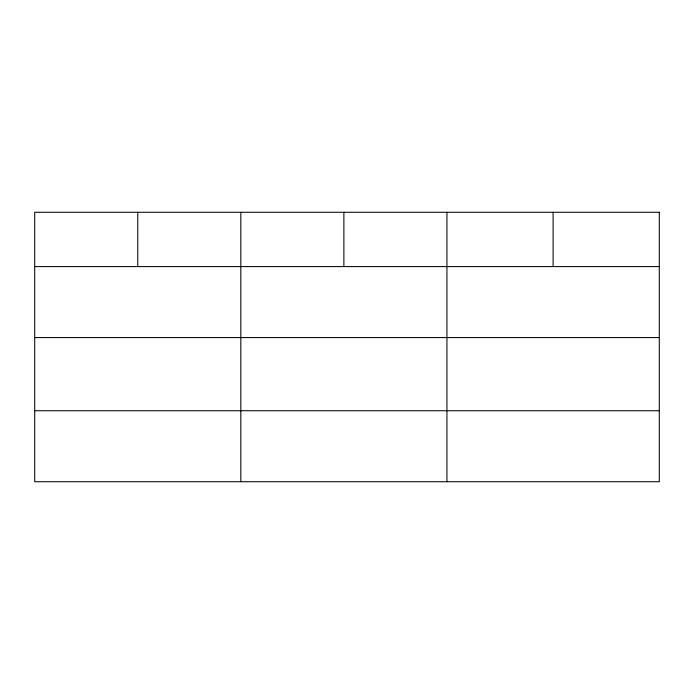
<?xml version="1.0" encoding="UTF-8"?>
<svg xmlns="http://www.w3.org/2000/svg" width="694" height="694" viewBox="0 0 694 694"><rect width="100%" height="100%" fill="white"/><g stroke="black" fill="none" stroke-linecap="round" stroke-linejoin="round"><path stroke-width="1.04" d="M34.7 266.583L659.3 266.583M34.7 337.579L659.3 337.579M34.7 410.735L659.3 410.735M553.118 212.269L553.118 266.583M446.936 212.269L446.936 481.731M343.877 212.269L343.877 266.583M240.818 212.269L240.818 481.731M137.759 212.269L137.759 266.583M659.3 212.269L34.7 212.269L34.7 481.731L659.3 481.731L659.3 212.269"/></g></svg>
